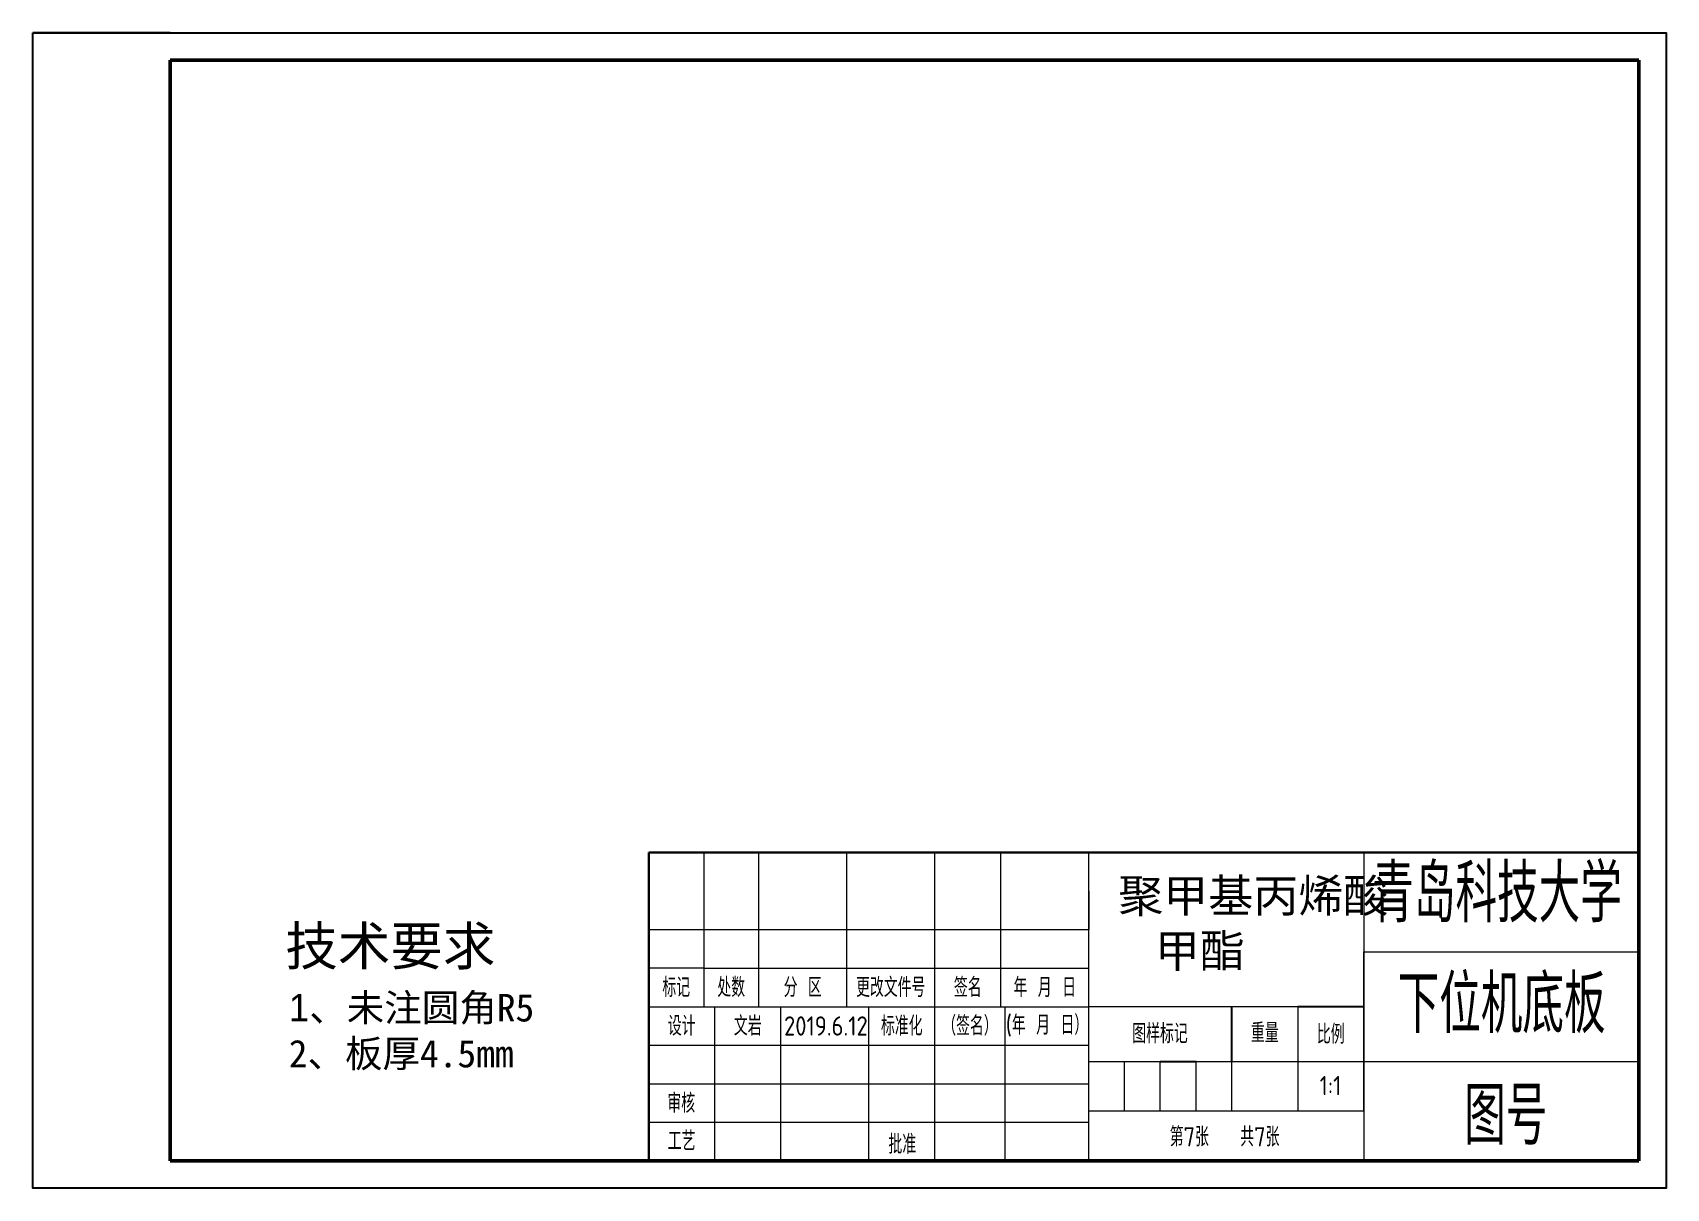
# Model space of a CAD drawing. Header units: millimetres. Extents: x 0 to 297, y 0 to 210.
import ezdxf

# ---------------------------------------------------------------- set-up
doc = ezdxf.new("R2010")
doc.units = ezdxf.units.MM
doc.layers.add('1轮廓实线层', color=2, linetype='Continuous')
doc.layers.add('明细栏文字', color=7, linetype='Continuous')
for name, color, linetype, lineweight in [('粗实线层', 7, 'Continuous', 50), ('粗直线', 7, 'Continuous', 50), ('细实线', 3, 'Continuous', 25), ('细实线1', 7, 'Continuous', 25)]:
    doc.layers.add(name, color=color, linetype=linetype, lineweight=lineweight)
doc.styles.get("Standard").update_dxf_attribs({"font": ''})
doc.styles.add('国标', font='gbenor.shx', dxfattribs={"bigfont": 'gbcbig.shx'})
doc.styles.get('Standard').set_extended_font_data('汉仪长仿宋体')

# ---------------------------------------------------------------- blocks, each defined once
blk = doc.blocks.new('*U14')
at = {"layer": '细实线1', "lineweight": 15}
blk.add_line((0, -9.5), (0, -0.5), dxfattribs=at)
blk = doc.blocks.new('*U15')
at = {"layer": '细实线1', "color": 0, "linetype": 'ByBlock', "lineweight": -2, "transparency": 16777216}
for p in [(-19.5, 0), (-13, 0), (-6.5, 0), (0, 0)]:
    blk.add_blockref('*U14', p, dxfattribs=at)

msp = doc.modelspace()

# ---------------------------------------------------------------- linework, layer by layer
for p, q in [((25, 210), (0, 210)), ((112, 5), (112, 40.46)), ((292, 5), (112, 5)), ((297, 5), (297, 0))]:
    msp.add_line(p, q)
msp.add_lwpolyline([(0, 210), (297, 210), (297, 0), (0, 0)], close=True)
at = {"layer": '1轮廓实线层', "color": 7}
msp.add_line((112, 61), (292, 61, 0), dxfattribs=at)
at = {"layer": '粗实线层'}
for p, q in [((25, 5), (25, 205)), ((25, 205), (292, 205)), ((292, 5), (292, 205)), ((25, 5), (292, 5))]:
    msp.add_line(p, q, dxfattribs=at)
at = {"layer": '粗直线', "color": 7, "lineweight": 30}
for q in [(112, 5), (292, 61)]:
    msp.add_line((112, 61), q, dxfattribs=at)
at = {"layer": '细实线1', "color": 7, "lineweight": 30}
msp.add_line((112, 61), (292, 61), dxfattribs=at)
at = {"layer": '细实线1', "color": 7, "lineweight": 15}
for p, q in [((122, 61), (122, 33)), ((132, 33), (132, 61)), ((148, 33), (148, 61)), ((164, 33), (164, 61)), ((176, 33), (176, 61)), ((192, 40), (192, 61)), ((242, 61), (242, 5)), ((192, 54), (192, 47)), ((192, 47), (112, 47)), ((242, 23), (242, 43)), ((242, 43), (292, 43)), ((122, 40), (112, 40)), ((122, 40), (132, 40)), ((132, 40), (148, 40)), ((148, 40), (164, 40)), ((164, 40), (176, 40)), ((176, 40), (192, 40)), ((192, 33), (192, 40)), ((112, 33), (192, 33)), ((124, 5), (124, 33)), ((136, 5), (136, 33)), ((152, 5), (152, 33)), ((164, 5), (164, 33)), ((176.8, 5), (176.8, 33)), ((192, 5), (192, 33)), ((242, 33), (192, 33)), ((230, 33), (230, 14)), ((112, 26), (192, 26)), ((242, 23), (192, 23)), ((242, 14), (242, 23)), ((292, 23), (242, 23)), ((112, 19), (192, 19)), ((112, 12), (192, 12)), ((218, 14), (192, 14)), ((242, 14), (218, 14))]:
    msp.add_line(p, q, dxfattribs=at)
at = {"layer": '细实线1', "color": 7}
for p, q in [((218, 23), (218, 33)), ((242, 33), (230, 33)), ((211.5, 23), (205, 23))]:
    msp.add_line(p, q, dxfattribs=at)

# ---------------------------------------------------------------- block references
msp.add_blockref('*U15', (218, 23.5), dxfattribs=at)

# ---------------------------------------------------------------- texts
at = {"insert": (197.35, 56.17), "char_height": 6, "attachment_point": 1}
msp.add_mtext_dynamic_manual_height_columns('聚甲基丙烯酸\\P   甲酯', width=58.5537, gutter_width=17.5, heights=[0], dxfattribs=at)
at = {"layer": '明细栏文字', "attachment_point": 1}
for s, width, insert, char_height in [('{\\fSimSun|b0|i0|c134|p2;技术要求}', 50.6885, (45.93, 47.53), 7), ('1{\\fSimSun|b0|i0|c134|p2;、未注圆角R5\\P2、板厚4.5mm}', 97.2416, (46.56, 35.32), 5)]:
    msp.add_mtext_dynamic_manual_height_columns(s, width=width, gutter_width=12.5, heights=[0], dxfattribs=dict(at, insert=insert, char_height=char_height))
at = {"layer": '细实线', "color": 7, "insert": (266.23, 58.83), "char_height": 10.5, "width": 50, "attachment_point": 2, "style": '国标'}
msp.add_mtext('青岛科技大学', dxfattribs=at)
at = {"layer": '细实线1', "color": 7, "char_height": 3.5, "attachment_point": 5, "style": '国标'}
for s, insert, width in [('标记', (117, 36.5), 10), ('处数', (127, 36.5), 10), ('更改文件号', (156, 36.5), 16), ('签名', (170, 36.5), 12), ('年 月 日', (184, 36.5), 16), ('分 区', (140, 36.5), 16), ('设计', (118, 29.5), 12), ('文岩', (130, 29.5), 12.8), ('2019.6.12', (144.21, 29.5), 15.2), ('标准化 ', (158, 29.5), 12), ('（签名）', (170.4, 29.5), 12.8), ('(年 月 日）', (184.4, 29.5), 15.2), ('图样标记', (204.95, 28.1), 12), ('重量', (224, 28.25), 12), ('比例', (236, 28), 12), ('1:1', (235.94, 18.67), 12), ('审核', (117.91, 15.46), 12), ('工艺', (117.98, 8.6), 9.9329), ('第7张   共7张', (216.69, 9.35), 19.5536)]:
    msp.add_mtext(s, dxfattribs=dict(at, insert=insert, width=width))
at = {"layer": '细实线1', "color": 7, "attachment_point": 5, "style": '国标'}
for s, width, gutter_width, heights, insert, char_height in [('下位机底板', 128.0331, 110.39, [0], (267.06, 33.43), 10.5), ('图号', 46.9422, 110.39, [15.67], (267.83, 13.17), 10.5), ('批准', 16.6819, 446.31, [0], (158.1, 8.01), 3.5)]:
    msp.add_mtext_dynamic_manual_height_columns(s, width=width, gutter_width=gutter_width, heights=heights, dxfattribs=dict(at, insert=insert, char_height=char_height))

doc.saveas('drawing.dxf')
